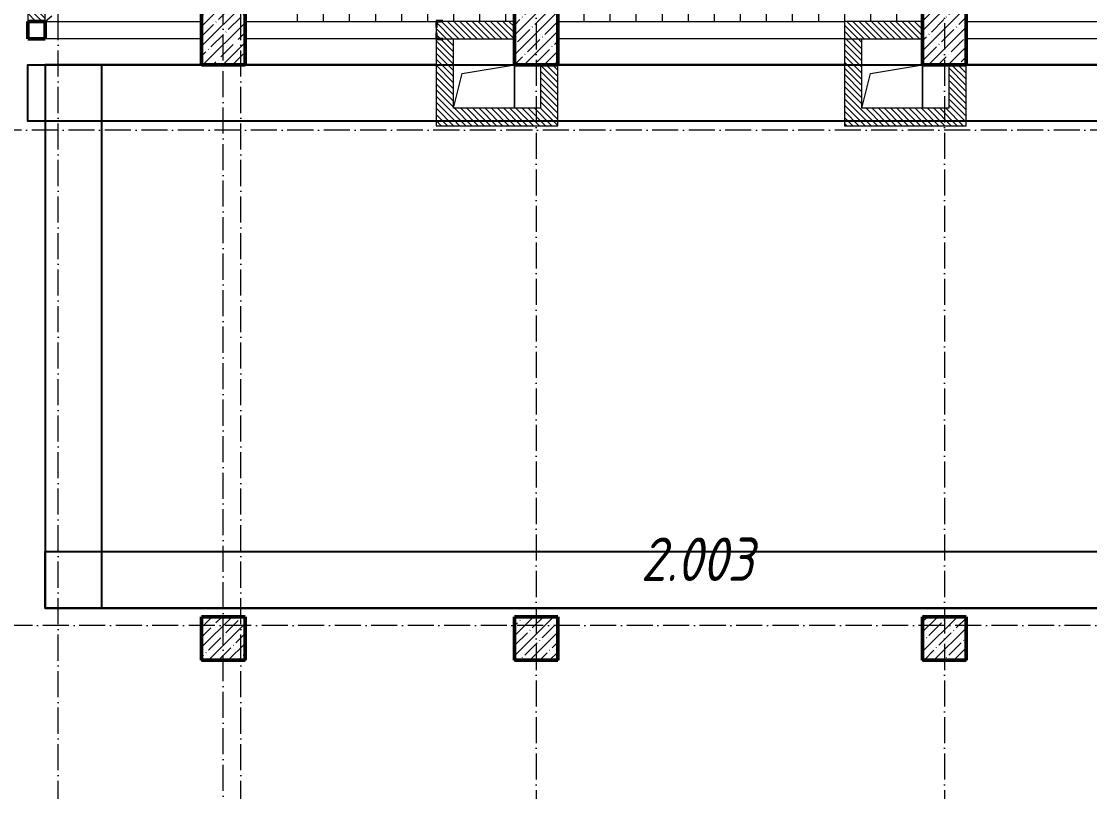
# Model space of a CAD drawing. Header units: millimetres. Extents: x -401725 to 250493, y 305116 to 802890.
# Drawn here: x -8267 to 4031, y 524684 to 533547 of the extents above; entities that cross this region are included whole.
import ezdxf

# ---------------------------------------------------------------- set-up
doc = ezdxf.new("R2010")
doc.units = ezdxf.units.MM
doc.linetypes.add('200_ШТРИХ_ш1п0_6_', pattern=[160, 100, -60])
doc.linetypes.add('50_200_ШТРИХ_1Т_ш5_п1_п1_', pattern=[700, 500, -100, 0, -100])
for name, color, linetype, lineweight in [('A-DETL-____-OTLN-3', 7, '200_ШТРИХ_ш1п0_6_', 9), ('A-FLOR-____-OTLN', 7, 'Continuous', 9), ('A-GENM-____-MCUT', 7, 'Continuous', 25), ('A-GENM-____-OTLN', 7, 'Continuous', 9), ('A-GENM-____-OTLN-1', 7, 'Continuous', 25), ('A-WALL-____-MCUT', 7, 'Continuous', 13), ('A-WALL-____-PATT-1', 7, 'Continuous', 9), ('I-WALL-____-OTLN', 7, 'Continuous', 9), ('S-COLS-____-MCUT', 7, 'Continuous', 50), ('S-COLS-____-OTLN', 7, 'Continuous', 9), ('S-GRID-____-OTLN-1', 7, '50_200_ШТРИХ_1Т_ш5_п1_п1_', 9), ('S-STRS-____-OTLN-1', 7, 'Continuous', 9), ('Марки помещений', 7, 'Continuous', 9)]:
    doc.layers.add(name, color=color, linetype=linetype, lineweight=lineweight)
doc.styles.add('ISOCPEUR_I_2', font='isocpeui.ttf', dxfattribs={"width": 0.85, "height": 2.3})
pattern_1 = [(135, (-15591.663, 459015.94), (-35.35534, -35.35534), [])]

# ---------------------------------------------------------------- blocks, each defined once
blk = doc.blocks.new('BSC_Колонна _Прямоугольная - 500х800-V9-АР1_План отверстий 2 этажа в осях 1-64_Ю-ЯЯ')
at = {"layer": 'S-COLS-____-OTLN'}
h = blk.add_hatch(dxfattribs=at)
h.set_pattern_fill('FP_15', color=256, style=0, pattern_type=2)
h.set_pattern_definition([(45, (-9650, -74431.04), (-114.04925, 114.04925), []), (45, (-9535.95, -74431.04), (-114.04925, 114.04925), [201.613, -40.323, 3.353, -36.97])])
h.paths.add_polyline_path([(-250, -400), (250, -400), (250, 400), (-250, 400)], flags=0)
at = {"layer": 'S-COLS-____-MCUT'}
for p, q in [((250, 400), (-250, 400)), ((-250, 400), (-250, -400)), ((250, -400), (250, 400)), ((-250, -400), (250, -400))]:
    blk.add_line(p, q, dxfattribs=at)
blk = doc.blocks.new('BSC_Колонна _Прямоугольная - 500х500-25976076-АР1_План отверстий 2 этажа в осях 1-64_Ю-ЯЯ')
at = {"layer": 'S-COLS-____-OTLN'}
h = blk.add_hatch(dxfattribs=at)
h.set_pattern_fill('FP_16', color=256, style=0, pattern_type=2)
h.set_pattern_definition([(45, (-9650, -67431.04), (-114.04925, 114.04925), []), (45, (-9535.95, -67431.04), (-114.04925, 114.04925), [201.613, -40.323, 3.353, -36.97])])
h.paths.add_polyline_path([(-250, -250), (250, -250), (250, 250), (-250, 250)], flags=0)
at = {"layer": 'S-COLS-____-MCUT'}
for p, q in [((250, 250), (-250, 250)), ((-250, 250), (-250, -250)), ((250, -250), (250, 250)), ((-250, -250), (250, -250))]:
    blk.add_line(p, q, dxfattribs=at)
blk = doc.blocks.new('BSC_Колонна _Прямоугольная - 500х500-V10-АР1_План отверстий 2 этажа в осях 1-64_Ю-ЯЯ')
at = {"layer": 'S-COLS-____-OTLN'}
h = blk.add_hatch(dxfattribs=at)
h.set_pattern_fill('FP_18', color=256, style=0, pattern_type=2)
h.set_pattern_definition([(45, (-13250, -67431.04), (-114.04925, 114.04925), []), (45, (-13135.95, -67431.04), (-114.04925, 114.04925), [201.613, -40.323, 3.353, -36.97])])
h.paths.add_polyline_path([(-250, -250), (250, -250), (250, 250), (-250, 250)], flags=0)
at = {"layer": 'S-COLS-____-MCUT'}
for p, q in [((250, 250), (-250, 250)), ((-250, 250), (-250, -250)), ((250, -250), (250, 250)), ((-250, -250), (250, -250))]:
    blk.add_line(p, q, dxfattribs=at)
blk = doc.blocks.new('BSC_Колонна _Прямоугольная - 500х800-V65-АР1_План отверстий 2 этажа в осях 1-64_Ю-ЯЯ')
at = {"layer": 'S-COLS-____-OTLN'}
h = blk.add_hatch(dxfattribs=at)
h.set_pattern_fill('FP_76', color=256, style=0, pattern_type=2)
h.set_pattern_definition([(45, (-13250, -74431.04), (-114.04925, 114.04925), []), (45, (-13135.95, -74431.04), (-114.04925, 114.04925), [201.613, -40.323, 3.353, -36.97])])
h.paths.add_polyline_path([(-250, -400), (250, -400), (250, 400), (-250, 400)], flags=0)
at = {"layer": 'S-COLS-____-MCUT'}
for p, q in [((250, 400), (-250, 400)), ((-250, 400), (-250, -400)), ((250, -400), (250, 400)), ((-250, -400), (250, -400))]:
    blk.add_line(p, q, dxfattribs=at)
blk = doc.blocks.new('BSC_Колонна _Прямоугольная - 500х800-V66-АР1_План отверстий 2 этажа в осях 1-64_Ю-ЯЯ')
at = {"layer": 'S-COLS-____-OTLN'}
h = blk.add_hatch(dxfattribs=at)
h.set_pattern_fill('FP_77', color=256, style=0, pattern_type=2)
h.set_pattern_definition([(45, (-17950, -74431.04), (-114.04925, 114.04925), []), (45, (-17835.95, -74431.04), (-114.04925, 114.04925), [201.613, -40.323, 3.353, -36.97])])
h.paths.add_polyline_path([(-250, -400), (250, -400), (250, 400), (-250, 400)], flags=0)
at = {"layer": 'S-COLS-____-MCUT'}
for p, q in [((250, 400), (-250, 400)), ((-250, 400), (-250, -400)), ((250, -400), (250, 400)), ((-250, -400), (250, -400))]:
    blk.add_line(p, q, dxfattribs=at)
blk = doc.blocks.new('BSC_Колонна _Прямоугольная - 500х500-V70-АР1_План отверстий 2 этажа в осях 1-64_Ю-ЯЯ')
at = {"layer": 'S-COLS-____-OTLN'}
h = blk.add_hatch(dxfattribs=at)
h.set_pattern_fill('FP_82', color=256, style=0, pattern_type=2)
h.set_pattern_definition([(45, (-17950, -67431.04), (-114.04925, 114.04925), []), (45, (-17835.95, -67431.04), (-114.04925, 114.04925), [201.613, -40.323, 3.353, -36.97])])
h.paths.add_polyline_path([(-250, -250), (250, -250), (250, 250), (-250, 250)], flags=0)
at = {"layer": 'S-COLS-____-MCUT'}
for p, q in [((250, 250), (-250, 250)), ((-250, 250), (-250, -250)), ((250, -250), (250, 250)), ((-250, -250), (250, -250))]:
    blk.add_line(p, q, dxfattribs=at)
blk = doc.blocks.new('AR_Отверстие прямоугольное _в плите_ - AR_Отверстие прямоугольное _в плите_-30553029-АР1_План отверстий 2 этажа в осях 1-64_Ю-ЯЯ')
at = {"layer": 'A-GENM-____-OTLN'}
for p, q in [((350, 250), (-350, 250)), ((-250, 150), (350, 250)), ((350, -250), (350, 250)), ((-350, -250), (-250, 150))]:
    blk.add_line(p, q, dxfattribs=at)
blk = doc.blocks.new('Фахверк_СКБ_Уголок - 200_3550-28267367-АР1_План отверстий 2 этажа в осях 1-64_Ю-ЯЯ')
at = {"layer": 'A-GENM-____-MCUT'}
for p, q in [((200, 156), (125, 156)), ((125, 156), (125, 81)), ((131, 81), (131, 150)), ((131, 150), (200, 150)), ((200, 150), (200, 156)), ((125, 81), (131, 81)), ((131, 19), (125, 19)), ((125, 19), (125, -56)), ((131, -50), (131, 19)), ((125, -56), (200, -56)), ((200, -50), (131, -50)), ((200, -56), (200, -50))]:
    blk.add_line(p, q, dxfattribs=at)
blk = doc.blocks.new('BSC_Колонна _Прямоугольная1 - 200х200 _металл_-35201446-АР1_План отверстий 2 этажа в осях 1-64_Ю-ЯЯ')
at = {"layer": 'S-COLS-____-MCUT'}
for p, q in [((100, 100), (-100, 100)), ((-100, 100), (-100, -100)), ((100, -100), (100, 100)), ((-100, -100), (100, -100))]:
    blk.add_line(p, q, dxfattribs=at)
blk = doc.blocks.new('2этаж')
at = {"layer": 'S-GRID-____-OTLN-1', "color": 251, "ltscale": 0.6, "true_color": 0x636466}
for p, q in [((-7841.7, 511907.5), (-7841.7, 549908.8)), ((-5941.7, 512090.5), (-5941.7, 549908.8)), ((-2341.7, 549908.8), (-2341.7, 511907.5)), ((2358.3, 549908.8), (2358.3, 511907.5)), ((-5741.7, 511907.5), (-5741.7, 549644.2)), ((8958.3, 532297), (-20260.4, 532297)), ((88482.7, 526597), (-20260.4, 526597))]:
    blk.add_line(p, q, dxfattribs=at)

msp = doc.modelspace()

# ---------------------------------------------------------------- hatches: boundary and pattern name
at = {"layer": 'A-WALL-____-PATT-1'}
h = msp.add_hatch(dxfattribs=at)
h.set_pattern_fill('FP_6', color=256, style=0, pattern_type=2)
h.set_pattern_definition(pattern_1)
h.paths.add_polyline_path([(-8071.6634, 533546.983), (-7991.6634, 533546.983), (-7991.6634, 533840.983), (-8060.6634, 533840.983), (-8060.6634, 533846.983), (-8122.6634, 533846.983), (-8122.6634, 533840.983), (-8191.6634, 533840.983), (-8191.6634, 533546.983)], flags=0)
h.paths.add_polyline_path([(-8060.6634, 535646.983), (-8060.6634, 535652.983), (-7991.6634, 535652.983), (-7991.6634, 535946.983), (-8191.6634, 535946.983), (-8191.6634, 535652.983), (-8122.6634, 535652.983), (-8122.6634, 535646.983)], flags=0)
h = msp.add_hatch(dxfattribs=at)
h.set_pattern_fill('FP_6', color=256, style=0, pattern_type=2)
h.set_pattern_definition(pattern_1)
h.paths.add_polyline_path([(-3234.3398, 533346.983), (-2591.6634, 533346.983), (-2591.6634, 533546.983), (-3485.6634, 533546.983), (-3485.6634, 533477.983), (-3491.6634, 533477.983), (-3491.6634, 533415.983), (-3485.6634, 533415.983), (-3485.6634, 533346.983), (-3416.6634, 533346.983)], flags=0)
h = msp.add_hatch(dxfattribs=at)
h.set_pattern_fill('FP_6', color=256, style=0, pattern_type=2)
h.set_pattern_definition(pattern_1)
h.paths.add_polyline_path([(1208.3366, 533346.983), (2108.3366, 533346.983), (2108.3366, 533546.983), (1208.3366, 533546.983)], flags=0)
h = msp.add_hatch(dxfattribs=at)
h.set_pattern_fill('FP_6', color=256, style=0, pattern_type=2)
h.set_pattern_definition(pattern_1)
h.paths.add_polyline_path([(-3491.6634, 532346.983), (-3291.6634, 532346.983), (-3291.6634, 533346.983), (-3416.6634, 533346.983), (-3416.6634, 533340.983), (-3491.6634, 533340.983), (-3491.6634, 532384.6563)], flags=0)
h = msp.add_hatch(dxfattribs=at)
h.set_pattern_fill('FP_6', color=256, style=0, pattern_type=2)
h.set_pattern_definition(pattern_1)
h.paths.add_polyline_path([(1408.3366, 532346.983), (1408.3366, 533346.983), (1208.3366, 533346.983), (1208.3366, 532346.983)], flags=0)
h = msp.add_hatch(dxfattribs=at)
h.set_pattern_fill('FP_6', color=256, style=0, pattern_type=2)
h.set_pattern_definition(pattern_1)
h.paths.add_polyline_path([(-2091.6634, 532546.983), (-2091.6634, 533046.983), (-2291.6634, 533046.983), (-2291.6634, 532546.983)], flags=0)
h = msp.add_hatch(dxfattribs=at)
h.set_pattern_fill('FP_6', color=256, style=0, pattern_type=2)
h.set_pattern_definition(pattern_1)
h.paths.add_polyline_path([(2608.3366, 532546.983), (2608.3366, 533046.983), (2408.3366, 533046.983), (2408.3366, 532546.983)], flags=0)
h = msp.add_hatch(dxfattribs=at)
h.set_pattern_fill('FP_6', color=256, style=0, pattern_type=2)
h.set_pattern_definition(pattern_1)
h.paths.add_polyline_path([(-3291.6634, 532346.983), (-2091.6634, 532346.983), (-2091.6634, 532546.983), (-3291.6634, 532546.983), (-3291.6634, 532384.6563)], flags=0)
h = msp.add_hatch(dxfattribs=at)
h.set_pattern_fill('FP_6', color=256, style=0, pattern_type=2)
h.set_pattern_definition(pattern_1)
h.paths.add_polyline_path([(1408.3366, 532346.983), (2608.3366, 532346.983), (2608.3366, 532546.983), (1408.3366, 532546.983), (1408.3366, 532384.6563)], flags=0)

# ---------------------------------------------------------------- linework, layer by layer
for points in [[(-6191.6634, 533546.983), (-6191.6634, 533046.983), (-5691.6634, 533046.983), (-5691.6634, 533546.983)], [(-2091.6634, 533546.983), (-2091.6634, 533046.983)], [(2608.3366, 533046.983), (2608.3366, 533546.983)], [(-3491.6634, 533046.983), (-7991.6634, 533046.983), (-7991.6634, 526796.983), (7508.3366, 526796.983), (7858.3366, 526796.983), (7858.3366, 529696.983), (7408.3366, 529696.983), (7408.3366, 530196.983), (7858.3366, 530196.983), (7858.3366, 533046.983), (2608.3366, 533046.983)], [(1208.3366, 533046.983), (-2091.6634, 533046.983)], [(-6191.6634, 526696.983), (-6191.6634, 526196.983), (-5691.6634, 526196.983), (-5691.6634, 526696.983)], [(-2591.6634, 526696.983), (-2591.6634, 526196.983), (-2091.6634, 526196.983), (-2091.6634, 526696.983)], [(2108.3366, 526696.983), (2108.3366, 526196.983), (2608.3366, 526196.983), (2608.3366, 526696.983)]]:
    msp.add_lwpolyline(points)
for points in [[(7308.3366, 532396.983), (-8191.6634, 532396.983), (-8191.6634, 533046.983), (7308.3366, 533046.983)], [(-7991.6634, 526796.983), (-7341.6634, 526796.983), (-7341.6634, 533046.983), (-7991.6634, 533046.983)], [(7508.3366, 526796.983), (-7991.6634, 526796.983), (-7991.6634, 527446.983), (7508.3366, 527446.983)]]:
    msp.add_lwpolyline(points, close=True)
at = {"layer": 'A-DETL-____-OTLN-3'}
msp.add_line((-7991.6634, 533546.983), (4658.3366, 544446.983), dxfattribs=at)
at = {"layer": 'A-FLOR-____-OTLN'}
for p, q in [((-3291.6634, 533046.983), (-2591.6634, 533046.983)), ((-2591.6634, 533046.983), (-2591.6634, 532546.983)), ((1408.3366, 533046.983), (2108.3366, 533046.983)), ((2108.3366, 533046.983), (2108.3366, 532546.983))]:
    msp.add_line(p, q, dxfattribs=at)
at = {"layer": 'A-WALL-____-MCUT'}
for p, q in [((-8191.6634, 533771.983), (-8191.6634, 533546.983)), ((-7991.6634, 533546.983), (-7991.6634, 533771.983)), ((-3491.6634, 533477.983), (-3491.6634, 533415.983)), ((-2591.6634, 533546.983), (-3416.6634, 533546.983)), ((1208.3366, 533546.983), (1208.3366, 532346.983)), ((2108.3366, 533546.983), (1208.3366, 533546.983)), ((-3416.6634, 533346.983), (-2591.6634, 533346.983)), ((-3291.6634, 532546.983), (-3291.6634, 533346.983)), ((1208.3366, 533346.983), (2108.3366, 533346.983)), ((1408.3366, 532546.983), (1408.3366, 533346.983)), ((-3491.6634, 533340.983), (-3491.6634, 532346.983)), ((-2291.6634, 533046.983), (-2291.6634, 532546.983)), ((-2091.6634, 532346.983), (-2091.6634, 533046.983)), ((2408.3366, 533046.983), (2408.3366, 532546.983)), ((2608.3366, 532346.983), (2608.3366, 533046.983)), ((-2291.6634, 532546.983), (-3291.6634, 532546.983)), ((2408.3366, 532546.983), (1408.3366, 532546.983)), ((-3491.6634, 532346.983), (-2091.6634, 532346.983)), ((1208.3366, 532346.983), (2608.3366, 532346.983))]:
    msp.add_line(p, q, dxfattribs=at)
at = {"layer": 'I-WALL-____-OTLN'}
for p, q in [((-7991.6634, 533546.983), (-6191.6634, 533546.983)), ((-5691.6634, 533546.983), (-3491.6634, 533546.983)), ((-2091.6634, 533546.983), (1208.3366, 533546.983)), ((2608.3366, 533546.983), (7408.3366, 533546.983)), ((-6191.6634, 533346.983), (-7991.6634, 533346.983)), ((-3491.6634, 533346.983), (-5691.6634, 533346.983)), ((1208.3366, 533346.983), (-2091.6634, 533346.983)), ((7408.3366, 533346.983), (2608.3366, 533346.983))]:
    msp.add_line(p, q, dxfattribs=at)
at = {"layer": 'S-STRS-____-OTLN-1'}
for p, q in [((-5091.6634, 535346.983), (-5091.6634, 533546.983)), ((-5091.6634, 535346.983), (-5091.6634, 533546.983)), ((-4791.6634, 535346.983), (-4791.6634, 533546.983)), ((-4791.6634, 535346.983), (-4791.6634, 533546.983)), ((-4491.6634, 535346.983), (-4491.6634, 533546.983)), ((-4491.6634, 535346.983), (-4491.6634, 533546.983)), ((-4191.6634, 535346.983), (-4191.6634, 533546.983)), ((-4191.6634, 535346.983), (-4191.6634, 533546.983)), ((-3891.6634, 535346.983), (-3891.6634, 533546.983)), ((-3891.6634, 535346.983), (-3891.6634, 533546.983)), ((-3591.6634, 535346.983), (-3591.6634, 533546.983)), ((-3591.6634, 535346.983), (-3591.6634, 533546.983)), ((-3291.6634, 535346.983), (-3291.6634, 533546.983)), ((-3291.6634, 535346.983), (-3291.6634, 533546.983)), ((-2991.6634, 535346.983), (-2991.6634, 533546.983)), ((-2991.6634, 535346.983), (-2991.6634, 533546.983)), ((-2691.6634, 535346.983), (-2691.6634, 533546.983)), ((-2691.6634, 535346.983), (-2691.6634, 533546.983)), ((-1791.6634, 535346.983), (-1791.6634, 533546.983)), ((-1791.6634, 535346.983), (-1791.6634, 533546.983)), ((-1491.6634, 535346.983), (-1491.6634, 533546.983)), ((-1491.6634, 535346.983), (-1491.6634, 533546.983)), ((-1191.6634, 535346.983), (-1191.6634, 533546.983)), ((-1191.6634, 535346.983), (-1191.6634, 533546.983)), ((-891.6634, 535346.983), (-891.6634, 533546.983)), ((-891.6634, 535346.983), (-891.6634, 533546.983)), ((-591.6634, 535346.983), (-591.6634, 533546.983)), ((-591.6634, 535346.983), (-591.6634, 533546.983)), ((-291.6634, 535346.983), (-291.6634, 533546.983)), ((-291.6634, 535346.983), (-291.6634, 533546.983)), ((8.3366, 535346.983), (8.3366, 533546.983)), ((8.3366, 535346.983), (8.3366, 533546.983)), ((308.3366, 535346.983), (308.3366, 533546.983)), ((308.3366, 535346.983), (308.3366, 533546.983)), ((608.3366, 535346.983), (608.3366, 533546.983)), ((608.3366, 535346.983), (608.3366, 533546.983)), ((908.3366, 535346.983), (908.3366, 533546.983)), ((908.3366, 535346.983), (908.3366, 533546.983)), ((1208.3366, 535346.983), (1208.3366, 533546.983)), ((1208.3366, 535346.983), (1208.3366, 533546.983)), ((1508.3366, 535346.983), (1508.3366, 533546.983)), ((1508.3366, 535346.983), (1508.3366, 533546.983)), ((1808.3366, 535346.983), (1808.3366, 533546.983)), ((1808.3366, 535346.983), (1808.3366, 533546.983))]:
    msp.add_line(p, q, dxfattribs=at)

# ---------------------------------------------------------------- block references
at = {"color": 18, "true_color": 0x000000}
msp.add_blockref('2этаж', (0, 0), dxfattribs=at)
at = {"layer": 'A-GENM-____-OTLN'}
for p in [(-2941.6634, 532796.983), (1758.3366, 532796.983)]:
    msp.add_blockref('AR_Отверстие прямоугольное _в плите_ - AR_Отверстие прямоугольное _в плите_-30553029-АР1_План отверстий 2 этажа в осях 1-64_Ю-ЯЯ', p, dxfattribs=at)
at = {"layer": 'A-GENM-____-OTLN-1'}
msp.add_blockref('Фахверк_СКБ_Уголок - 200_3550-28267367-АР1_План отверстий 2 этажа в осях 1-64_Ю-ЯЯ', (-3616.6634, 533396.983), dxfattribs=at)
at = {"layer": 'S-COLS-____-OTLN'}
for name, p in [('BSC_Колонна _Прямоугольная - 500х800-V9-АР1_План отверстий 2 этажа в осях 1-64_Ю-ЯЯ', (-5941.6634, 533446.983)), ('BSC_Колонна _Прямоугольная - 500х800-V65-АР1_План отверстий 2 этажа в осях 1-64_Ю-ЯЯ', (-2341.6634, 533446.983)), ('BSC_Колонна _Прямоугольная - 500х800-V66-АР1_План отверстий 2 этажа в осях 1-64_Ю-ЯЯ', (2358.3366, 533446.983)), ('BSC_Колонна _Прямоугольная - 500х500-25976076-АР1_План отверстий 2 этажа в осях 1-64_Ю-ЯЯ', (-5941.6634, 526446.983)), ('BSC_Колонна _Прямоугольная - 500х500-V10-АР1_План отверстий 2 этажа в осях 1-64_Ю-ЯЯ', (-2341.6634, 526446.983)), ('BSC_Колонна _Прямоугольная - 500х500-V70-АР1_План отверстий 2 этажа в осях 1-64_Ю-ЯЯ', (2358.3366, 526446.983))]:
    msp.add_blockref(name, p, dxfattribs=at)
at = {"layer": 'S-COLS-____-OTLN', "rotation": 270.0000000000001}
msp.add_blockref('BSC_Колонна _Прямоугольная1 - 200х200 _металл_-35201446-АР1_План отверстий 2 этажа в осях 1-64_Ю-ЯЯ', (-8091.6634, 533446.983), dxfattribs=at)

# ---------------------------------------------------------------- texts
at = {"layer": 'Марки помещений', "insert": (-1136.3081, 527608.3653), "char_height": 500, "width": 785.65375, "attachment_point": 1, "style": 'ISOCPEUR_I_2'}
msp.add_mtext('2.003', dxfattribs=at)

doc.saveas('drawing.dxf')
